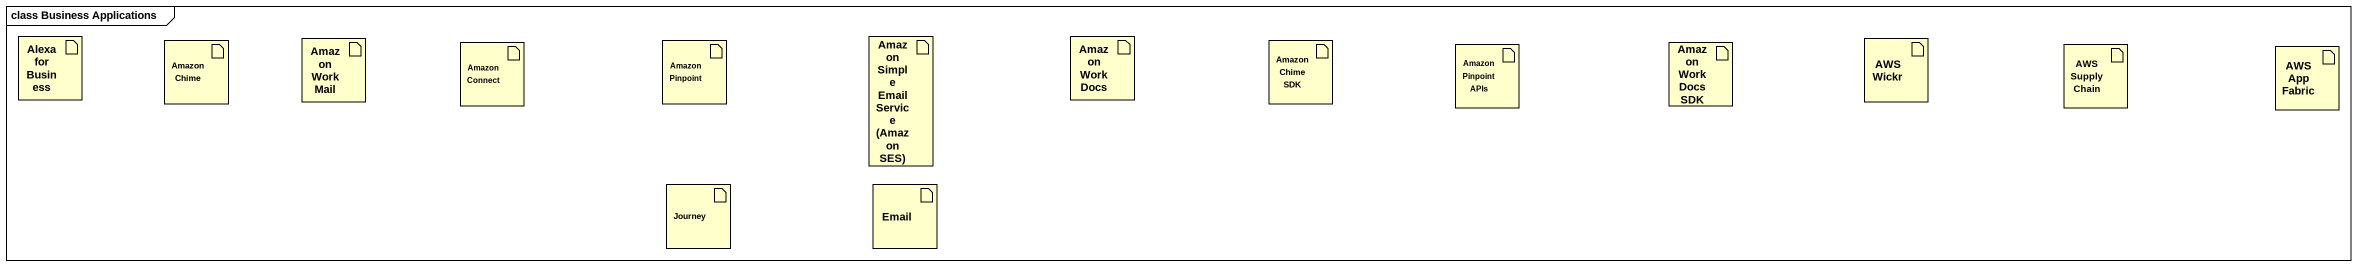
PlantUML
@startuml
mainframe class Business Applications
artifact "Alexa for Business" as Alexa_for_Business
artifact "Amazon Chime" as Amazon_Chime
artifact "Amazon WorkMail" as Amazon_WorkMail
artifact "Amazon Connect" as Amazon_Connect
artifact "Amazon Pinpoint" as Amazon_Pinpoint
artifact "Amazon Simple Email Service (Amazon SES)" as Amazon_Simple_Email_Service
artifact "Amazon WorkDocs" as Amazon_WorkDocs
artifact "Amazon Chime SDK" as Amazon_Chime_SDK
artifact "Amazon Pinpoint APIs" as Amazon_Pinpoint_APIs
artifact "Amazon WorkDocs SDK" as Amazon_WorkDocs_SDK
artifact "AWS Wickr" as AWS_Wickr
artifact "AWS Supply Chain" as AWS_Supply_Chain
artifact "AWS AppFabric" as AWS_AppFabric
artifact Journey
artifact Email
@enduml
